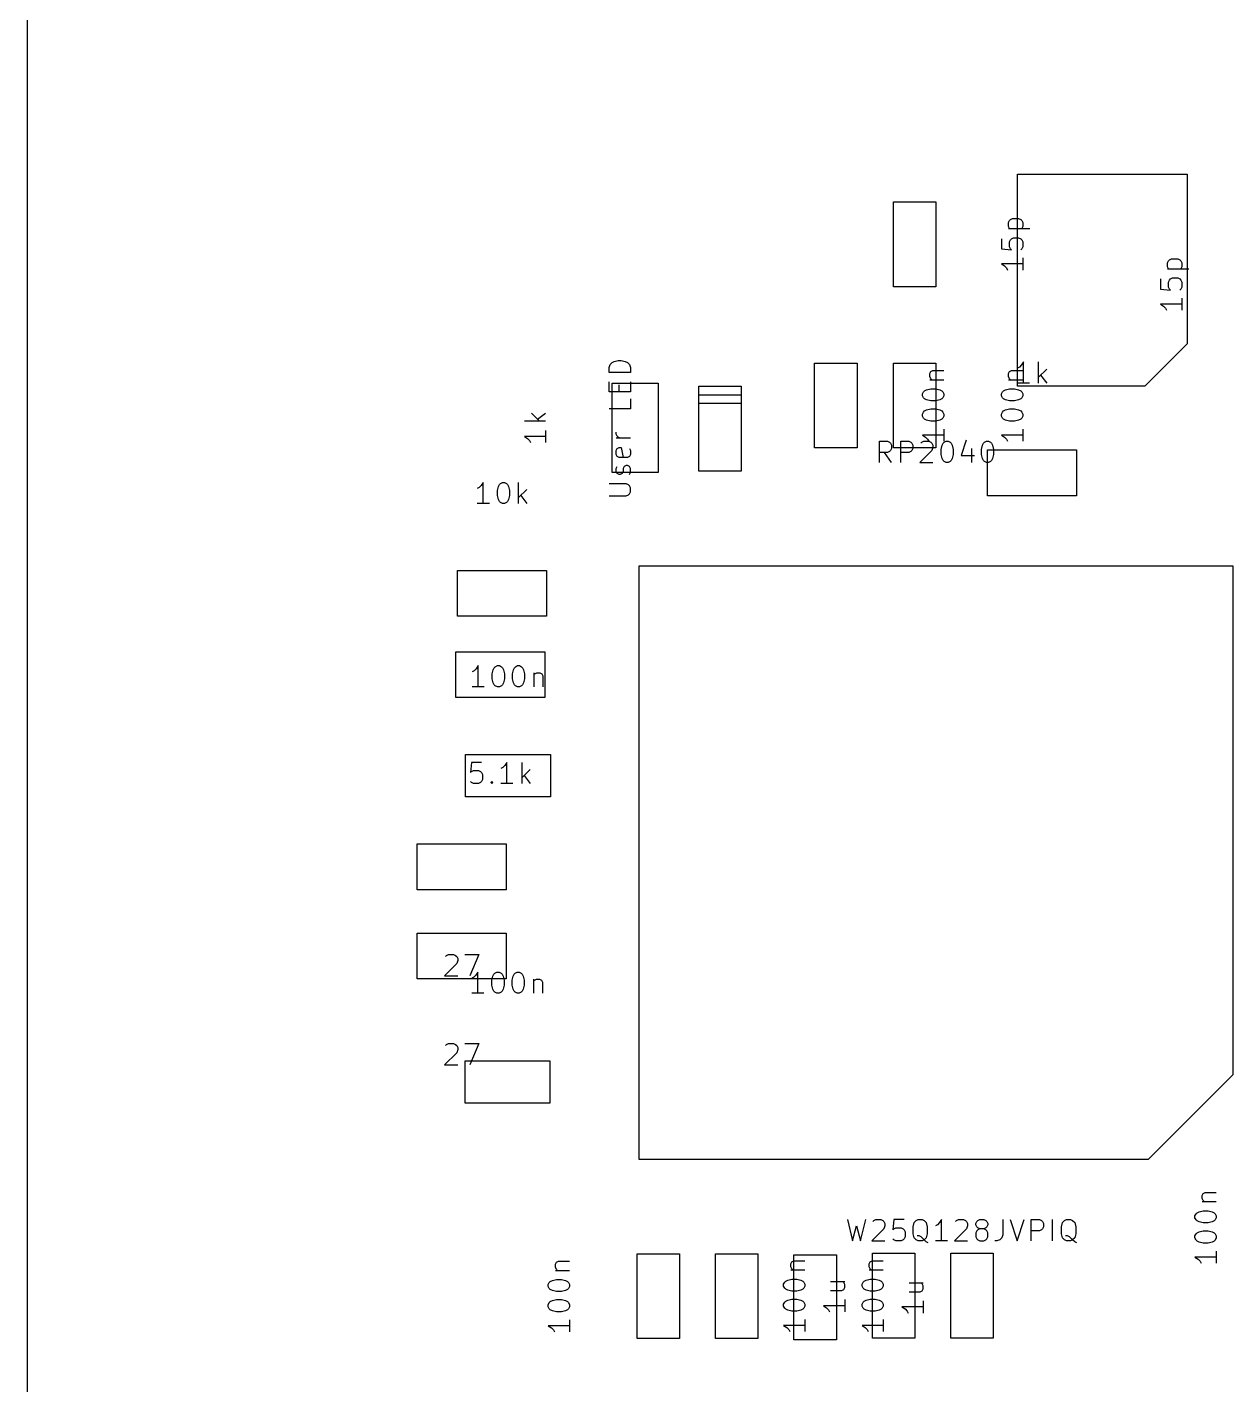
# Model space of a CAD drawing. Header units: millimetres. Extents: x -18 to 310, y -2 to 100.
# Drawn here: x 140.39 to 154.61, y 19.54 to 35.55 of the extents above; entities that cross this region are included whole.
import ezdxf

# ---------------------------------------------------------------- set-up
doc = ezdxf.new("R2010")
doc.units = ezdxf.units.MM
doc.layers.add('Edge.Cuts', color=254, linetype='CONTINUOUS', true_color=0xd0d2cd)
doc.layers.add('F.Fab', color=9, linetype='CONTINUOUS', true_color=0xafafaf)

msp = doc.modelspace()

# ---------------------------------------------------------------- linework, layer by layer
at = {"layer": 'Edge.Cuts', "linetype": 'CONTINUOUS'}
msp.add_line((140.39075, 95.545002), (140.39075, -1.503085), dxfattribs=at)
at = {"layer": 'F.Fab', "linetype": 'CONTINUOUS'}
for p, q in [((152.06975, 31.315), (152.06975, 33.815)), ((152.06975, 33.815), (154.06975, 33.815)), ((154.06975, 33.815), (154.06975, 31.815)), ((150.605686, 33.488928), (151.105686, 33.488928)), ((150.605686, 32.488928), (150.605686, 33.488928)), ((151.105686, 33.488928), (151.105686, 32.488928)), ((151.986403, 33.280595), (152.010213, 33.2925)), ((152.010213, 33.2925), (152.081641, 33.2925)), ((152.081641, 33.2925), (152.105451, 33.280595)), ((151.962594, 33.244881), (151.974498, 33.26869)), ((151.962594, 33.197262), (151.962594, 33.244881)), ((151.974498, 33.173452), (151.962594, 33.197262)), ((151.962594, 33.173452), (152.212594, 33.173452)), ((151.974498, 33.26869), (151.986403, 33.280595)), ((152.105451, 33.280595), (152.117356, 33.26869)), ((152.117356, 33.26869), (152.12926, 33.244881)), ((152.12926, 33.197262), (152.117356, 33.173452)), ((152.12926, 33.244881), (152.12926, 33.197262)), ((151.87926, 33.054405), (151.87926, 32.935357)), ((151.974498, 33.018691), (151.986403, 33.0425)), ((151.974498, 32.959167), (151.974498, 33.018691)), ((151.986403, 33.0425), (151.998308, 33.054405)), ((151.998308, 33.054405), (152.022117, 33.06631)), ((152.022117, 33.06631), (152.081641, 33.06631)), ((152.081641, 33.06631), (152.105451, 33.054405)), ((152.105451, 33.054405), (152.117356, 33.0425)), ((152.117356, 33.0425), (152.12926, 33.018691)), ((152.12926, 33.018691), (152.12926, 32.959167)), ((151.87926, 32.935357), (151.998308, 32.923453)), ((151.986403, 32.935357), (151.974498, 32.959167)), ((151.998308, 32.923453), (151.986403, 32.935357)), ((152.117356, 32.935357), (152.105451, 32.923453)), ((152.12926, 32.959167), (152.117356, 32.935357)), ((152.12926, 32.828215), (152.12926, 32.685358)), ((153.861403, 32.805595), (153.885213, 32.8175)), ((153.885213, 32.8175), (153.956641, 32.8175)), ((153.956641, 32.8175), (153.980451, 32.805595)), ((152.12926, 32.756786), (151.87926, 32.756786)), ((151.87926, 32.756786), (151.914975, 32.732977)), ((151.914975, 32.732977), (151.938784, 32.709167)), ((151.938784, 32.709167), (151.950689, 32.685358)), ((153.837594, 32.769881), (153.849498, 32.79369)), ((153.837594, 32.722262), (153.837594, 32.769881)), ((153.849498, 32.698452), (153.837594, 32.722262)), ((153.837594, 32.698452), (154.087594, 32.698452)), ((153.849498, 32.79369), (153.861403, 32.805595)), ((153.980451, 32.805595), (153.992356, 32.79369)), ((153.992356, 32.79369), (154.00426, 32.769881)), ((154.00426, 32.722262), (153.992356, 32.698452)), ((154.00426, 32.769881), (154.00426, 32.722262)), ((151.105686, 32.488928), (150.605686, 32.488928)), ((153.75426, 32.579405), (153.75426, 32.460357)), ((153.849498, 32.543691), (153.861403, 32.5675)), ((153.849498, 32.484167), (153.849498, 32.543691)), ((153.861403, 32.5675), (153.873308, 32.579405)), ((153.873308, 32.579405), (153.897117, 32.59131)), ((153.897117, 32.59131), (153.956641, 32.59131)), ((153.956641, 32.59131), (153.980451, 32.579405)), ((153.980451, 32.579405), (153.992356, 32.5675)), ((153.992356, 32.5675), (154.00426, 32.543691)), ((154.00426, 32.543691), (154.00426, 32.484167)), ((153.75426, 32.460357), (153.873308, 32.448453)), ((153.861403, 32.460357), (153.849498, 32.484167)), ((153.873308, 32.448453), (153.861403, 32.460357)), ((153.992356, 32.460357), (153.980451, 32.448453)), ((154.00426, 32.484167), (153.992356, 32.460357)), ((154.00426, 32.353215), (154.00426, 32.210358)), ((154.00426, 32.281786), (153.75426, 32.281786)), ((153.75426, 32.281786), (153.789975, 32.257977)), ((153.789975, 32.257977), (153.813784, 32.234167)), ((153.813784, 32.234167), (153.825689, 32.210358)), ((154.06975, 31.815), (153.56975, 31.315)), ((147.253324, 31.535239), (147.265229, 31.570953)), ((147.253324, 31.475715), (147.253324, 31.535239)), ((147.265229, 31.570953), (147.289039, 31.594763)), ((147.289039, 31.594763), (147.312848, 31.606668)), ((147.312848, 31.606668), (147.360467, 31.618572)), ((147.360467, 31.618572), (147.396181, 31.618572)), ((147.396181, 31.618572), (147.4438, 31.606668)), ((147.4438, 31.606668), (147.46761, 31.594763)), ((147.46761, 31.594763), (147.49142, 31.570953)), ((147.49142, 31.570953), (147.503324, 31.535239)), ((147.503324, 31.535239), (147.503324, 31.475715)), ((149.675686, 31.588928), (150.175686, 31.588928)), ((149.675686, 30.588928), (149.675686, 31.588928)), ((150.175686, 31.588928), (150.175686, 30.588928)), ((150.605686, 31.588928), (151.105686, 31.588928)), ((150.605686, 30.588928), (150.605686, 31.588928)), ((151.105686, 31.588928), (151.105686, 30.588928)), ((152.09094, 31.541902), (152.067131, 31.529997)), ((152.11475, 31.565711), (152.09094, 31.541902)), ((152.138559, 31.601426), (152.11475, 31.565711)), ((152.138559, 31.351426), (152.138559, 31.601426)), ((152.31713, 31.351426), (152.31713, 31.601426)), ((147.503324, 31.475715), (147.253324, 31.475715)), ((147.253324, 31.249525), (147.253324, 31.368573)), ((147.503324, 31.368573), (147.503324, 31.249525)), ((151.032594, 31.463929), (151.044498, 31.487738)), ((151.032594, 31.428215), (151.032594, 31.463929)), ((151.044498, 31.404405), (151.032594, 31.428215)), ((151.032594, 31.3925), (151.19926, 31.3925)), ((151.044498, 31.487738), (151.068308, 31.499643)), ((151.056403, 31.3925), (151.044498, 31.404405)), ((151.068308, 31.499643), (151.19926, 31.499643)), ((151.962594, 31.463929), (151.974498, 31.487738)), ((151.962594, 31.428215), (151.962594, 31.463929)), ((151.974498, 31.404405), (151.962594, 31.428215)), ((151.962594, 31.3925), (152.12926, 31.3925)), ((151.974498, 31.487738), (151.998308, 31.499643)), ((151.986403, 31.3925), (151.974498, 31.404405)), ((151.998308, 31.499643), (152.12926, 31.499643)), ((152.412368, 31.518092), (152.31713, 31.422854)), ((152.34094, 31.446664), (152.412368, 31.351426)), ((147.503324, 31.249525), (147.253324, 31.249525)), ((147.28975, 31.35), (147.82975, 31.35)), ((147.28975, 30.3), (147.28975, 31.35)), ((147.372372, 31.249525), (147.372372, 31.332859)), ((147.82975, 31.35), (147.82975, 30.3)), ((148.30975, 31.315), (148.80975, 31.315)), ((148.30975, 30.315), (148.30975, 31.315)), ((148.30975, 31.215), (148.80975, 31.215)), ((148.80975, 31.315), (148.80975, 30.315)), ((150.94926, 31.225834), (150.961165, 31.249643)), ((150.94926, 31.202024), (150.94926, 31.225834)), ((150.961165, 31.249643), (150.97307, 31.261548)), ((150.97307, 31.261548), (150.996879, 31.273453)), ((150.996879, 31.273453), (151.044498, 31.285358)), ((151.044498, 31.285358), (151.104022, 31.285358)), ((151.104022, 31.285358), (151.151641, 31.273453)), ((151.151641, 31.273453), (151.175451, 31.261548)), ((151.175451, 31.261548), (151.187356, 31.249643)), ((151.187356, 31.249643), (151.19926, 31.225834)), ((151.19926, 31.225834), (151.19926, 31.202024)), ((151.87926, 31.225834), (151.891165, 31.249643)), ((151.87926, 31.202024), (151.87926, 31.225834)), ((151.891165, 31.249643), (151.90307, 31.261548)), ((151.90307, 31.261548), (151.926879, 31.273453)), ((151.926879, 31.273453), (151.974498, 31.285358)), ((151.974498, 31.285358), (152.034022, 31.285358)), ((152.034022, 31.285358), (152.081641, 31.273453)), ((152.209988, 31.351426), (152.067131, 31.351426)), ((153.56975, 31.315), (152.06975, 31.315)), ((152.081641, 31.273453), (152.105451, 31.261548)), ((152.105451, 31.261548), (152.117356, 31.249643)), ((152.117356, 31.249643), (152.12926, 31.225834)), ((152.12926, 31.225834), (152.12926, 31.202024)), ((147.503324, 31.166192), (147.503324, 31.047144)), ((148.30975, 31.115), (148.80975, 31.115)), ((150.961165, 31.178215), (150.94926, 31.202024)), ((150.97307, 31.16631), (150.961165, 31.178215)), ((150.996879, 31.154405), (150.97307, 31.16631)), ((151.044498, 31.142501), (150.996879, 31.154405)), ((151.104022, 31.142501), (151.044498, 31.142501)), ((151.151641, 31.154405), (151.104022, 31.142501)), ((151.175451, 31.16631), (151.151641, 31.154405)), ((151.187356, 31.178215), (151.175451, 31.16631)), ((151.19926, 31.202024), (151.187356, 31.178215)), ((151.891165, 31.178215), (151.87926, 31.202024)), ((151.90307, 31.16631), (151.891165, 31.178215)), ((151.926879, 31.154405), (151.90307, 31.16631)), ((151.974498, 31.142501), (151.926879, 31.154405)), ((152.034022, 31.142501), (151.974498, 31.142501)), ((152.081641, 31.154405), (152.034022, 31.142501)), ((152.105451, 31.16631), (152.081641, 31.154405)), ((152.117356, 31.178215), (152.105451, 31.16631)), ((152.12926, 31.202024), (152.117356, 31.178215)), ((146.503324, 30.902381), (146.253324, 30.902381)), ((146.336658, 30.997619), (146.431896, 30.902381)), ((146.408086, 30.926191), (146.503324, 30.997619)), ((147.503324, 31.047144), (147.253324, 31.047144)), ((150.94926, 30.987739), (150.961165, 31.011548)), ((150.94926, 30.963929), (150.94926, 30.987739)), ((150.961165, 30.94012), (150.94926, 30.963929)), ((150.961165, 31.011548), (150.97307, 31.023453)), ((150.97307, 30.928215), (150.961165, 30.94012)), ((150.97307, 31.023453), (150.996879, 31.035358)), ((150.996879, 30.91631), (150.97307, 30.928215)), ((150.996879, 31.035358), (151.044498, 31.047263)), ((151.044498, 30.904406), (150.996879, 30.91631)), ((151.044498, 31.047263), (151.104022, 31.047263)), ((151.104022, 30.904406), (151.044498, 30.904406)), ((151.104022, 31.047263), (151.151641, 31.035358)), ((151.151641, 30.91631), (151.104022, 30.904406)), ((151.151641, 31.035358), (151.175451, 31.023453)), ((151.175451, 30.928215), (151.151641, 30.91631)), ((151.175451, 31.023453), (151.187356, 31.011548)), ((151.187356, 30.94012), (151.175451, 30.928215)), ((151.187356, 31.011548), (151.19926, 30.987739)), ((151.19926, 30.963929), (151.187356, 30.94012)), ((151.19926, 30.987739), (151.19926, 30.963929)), ((151.87926, 30.987739), (151.891165, 31.011548)), ((151.87926, 30.963929), (151.87926, 30.987739)), ((151.891165, 30.94012), (151.87926, 30.963929)), ((151.891165, 31.011548), (151.90307, 31.023453)), ((151.90307, 30.928215), (151.891165, 30.94012)), ((151.90307, 31.023453), (151.926879, 31.035358)), ((151.926879, 30.91631), (151.90307, 30.928215)), ((151.926879, 31.035358), (151.974498, 31.047263)), ((151.974498, 30.904406), (151.926879, 30.91631)), ((151.974498, 31.047263), (152.034022, 31.047263)), ((152.034022, 30.904406), (151.974498, 30.904406)), ((152.034022, 31.047263), (152.081641, 31.035358)), ((152.081641, 30.91631), (152.034022, 30.904406)), ((152.081641, 31.035358), (152.105451, 31.023453)), ((152.105451, 30.928215), (152.081641, 30.91631)), ((152.105451, 31.023453), (152.117356, 31.011548)), ((152.117356, 30.94012), (152.105451, 30.928215)), ((152.117356, 31.011548), (152.12926, 30.987739)), ((152.12926, 30.963929), (152.117356, 30.94012)), ((152.12926, 30.987739), (152.12926, 30.963929)), ((146.503324, 30.795239), (146.503324, 30.652382)), ((147.336658, 30.749525), (147.336658, 30.773335)), ((147.348562, 30.725716), (147.336658, 30.749525)), ((151.19926, 30.737739), (150.94926, 30.737739)), ((150.94926, 30.737739), (150.984975, 30.71393)), ((151.19926, 30.809168), (151.19926, 30.666311)), ((152.12926, 30.737739), (151.87926, 30.737739)), ((151.87926, 30.737739), (151.914975, 30.71393)), ((152.12926, 30.809168), (152.12926, 30.666311)), ((146.503324, 30.72381), (146.253324, 30.72381)), ((146.253324, 30.72381), (146.289039, 30.700001)), ((146.289039, 30.700001), (146.312848, 30.676191)), ((146.312848, 30.676191), (146.324753, 30.652382)), ((147.503324, 30.701906), (147.336658, 30.701906)), ((147.336658, 30.559049), (147.348562, 30.582858)), ((147.360467, 30.713811), (147.348562, 30.725716)), ((147.348562, 30.582858), (147.372372, 30.594763)), ((147.384277, 30.701906), (147.360467, 30.713811)), ((147.372372, 30.594763), (147.396181, 30.594763)), ((147.396181, 30.594763), (147.419991, 30.475716)), ((147.49142, 30.582858), (147.503324, 30.559049)), ((150.175686, 30.588928), (149.675686, 30.588928)), ((150.440583, 30.416426), (150.440583, 30.666426)), ((150.440583, 30.666426), (150.535821, 30.666426)), ((150.535821, 30.666426), (150.559631, 30.654521)), ((150.559631, 30.654521), (150.571536, 30.642616)), ((150.571536, 30.642616), (150.58344, 30.618807)), ((150.58344, 30.583092), (150.571536, 30.559283)), ((150.58344, 30.618807), (150.58344, 30.583092)), ((151.105686, 30.588928), (150.605686, 30.588928)), ((150.690583, 30.416426), (150.690583, 30.666426)), ((150.690583, 30.666426), (150.785821, 30.666426)), ((150.785821, 30.666426), (150.809631, 30.654521)), ((150.809631, 30.654521), (150.821536, 30.642616)), ((150.821536, 30.642616), (150.83344, 30.618807)), ((150.83344, 30.583092), (150.821536, 30.559283)), ((150.83344, 30.618807), (150.83344, 30.583092)), ((150.928679, 30.642616), (150.940583, 30.654521)), ((150.940583, 30.654521), (150.964393, 30.666426)), ((150.964393, 30.666426), (151.023917, 30.666426)), ((150.984975, 30.71393), (151.008784, 30.69012)), ((151.008784, 30.69012), (151.020689, 30.666311)), ((151.023917, 30.666426), (151.047726, 30.654521)), ((151.047726, 30.654521), (151.059631, 30.642616)), ((151.059631, 30.642616), (151.071536, 30.618807)), ((151.071536, 30.594997), (151.059631, 30.559283)), ((151.071536, 30.618807), (151.071536, 30.594997)), ((151.166774, 30.571188), (151.178678, 30.618807)), ((151.166774, 30.511664), (151.166774, 30.571188)), ((151.178678, 30.618807), (151.190583, 30.642616)), ((151.190583, 30.642616), (151.202488, 30.654521)), ((151.202488, 30.654521), (151.226297, 30.666426)), ((151.226297, 30.666426), (151.250107, 30.666426)), ((151.250107, 30.666426), (151.273916, 30.654521)), ((151.273916, 30.654521), (151.285821, 30.642616)), ((151.285821, 30.642616), (151.297726, 30.618807)), ((151.297726, 30.618807), (151.309631, 30.571188)), ((151.309631, 30.571188), (151.309631, 30.511664)), ((151.464392, 30.67833), (151.404869, 30.499759)), ((151.523916, 30.583092), (151.523916, 30.416426)), ((151.642964, 30.571188), (151.654868, 30.618807)), ((151.642964, 30.511664), (151.642964, 30.571188)), ((151.654868, 30.618807), (151.666773, 30.642616)), ((151.666773, 30.642616), (151.678678, 30.654521)), ((151.678678, 30.654521), (151.702487, 30.666426)), ((151.702487, 30.666426), (151.726297, 30.666426)), ((151.726297, 30.666426), (151.750106, 30.654521)), ((151.750106, 30.654521), (151.762011, 30.642616)), ((151.762011, 30.642616), (151.773916, 30.618807)), ((151.773916, 30.618807), (151.785821, 30.571188)), ((151.785821, 30.571188), (151.785821, 30.511664)), ((151.914975, 30.71393), (151.938784, 30.69012)), ((151.938784, 30.69012), (151.950689, 30.666311)), ((147.336658, 30.51143), (147.336658, 30.559049)), ((147.348562, 30.48762), (147.336658, 30.51143)), ((147.372372, 30.475716), (147.348562, 30.48762)), ((147.46761, 30.475716), (147.372372, 30.475716)), ((147.49142, 30.48762), (147.46761, 30.475716)), ((147.503324, 30.51143), (147.49142, 30.48762)), ((147.503324, 30.559049), (147.503324, 30.51143)), ((150.535821, 30.535473), (150.440583, 30.535473)), ((150.58344, 30.416426), (150.500107, 30.535473)), ((150.559631, 30.547378), (150.535821, 30.535473)), ((150.571536, 30.559283), (150.559631, 30.547378)), ((150.785821, 30.535473), (150.690583, 30.535473)), ((150.809631, 30.547378), (150.785821, 30.535473)), ((150.821536, 30.559283), (150.809631, 30.547378)), ((151.059631, 30.559283), (150.916774, 30.416426)), ((150.916774, 30.416426), (151.071536, 30.416426)), ((151.178678, 30.464045), (151.166774, 30.511664)), ((151.190583, 30.440235), (151.178678, 30.464045)), ((151.202488, 30.42833), (151.190583, 30.440235)), ((151.226297, 30.416426), (151.202488, 30.42833)), ((151.250107, 30.416426), (151.226297, 30.416426)), ((151.273916, 30.42833), (151.250107, 30.416426)), ((151.285821, 30.440235), (151.273916, 30.42833)), ((151.297726, 30.464045), (151.285821, 30.440235)), ((151.309631, 30.511664), (151.297726, 30.464045)), ((151.404869, 30.499759), (151.55963, 30.499759)), ((151.654868, 30.464045), (151.642964, 30.511664)), ((151.666773, 30.440235), (151.654868, 30.464045)), ((151.678678, 30.42833), (151.666773, 30.440235)), ((151.702487, 30.416426), (151.678678, 30.42833)), ((151.726297, 30.416426), (151.702487, 30.416426)), ((151.71475, 30.565), (152.76475, 30.565)), ((151.71475, 30.025), (151.71475, 30.565)), ((151.750106, 30.42833), (151.726297, 30.416426)), ((151.762011, 30.440235), (151.750106, 30.42833)), ((151.773916, 30.464045), (151.762011, 30.440235)), ((151.785821, 30.511664), (151.773916, 30.464045)), ((152.76475, 30.565), (152.76475, 30.025)), ((147.82975, 30.3), (147.28975, 30.3)), ((147.336658, 30.344763), (147.348562, 30.368573)), ((147.336658, 30.309049), (147.336658, 30.344763)), ((147.348562, 30.285239), (147.336658, 30.309049)), ((147.372372, 30.273335), (147.348562, 30.285239)), ((147.384277, 30.273335), (147.372372, 30.273335)), ((147.408086, 30.285239), (147.384277, 30.273335)), ((147.419991, 30.309049), (147.408086, 30.285239)), ((147.431896, 30.368573), (147.419991, 30.344763)), ((147.419991, 30.344763), (147.419991, 30.309049)), ((147.455705, 30.380477), (147.431896, 30.368573)), ((147.46761, 30.380477), (147.455705, 30.380477)), ((147.49142, 30.368573), (147.46761, 30.380477)), ((147.503324, 30.344763), (147.49142, 30.368573)), ((147.49142, 30.273335), (147.503324, 30.297144)), ((147.503324, 30.297144), (147.503324, 30.344763)), ((148.80975, 30.315), (148.30975, 30.315)), ((145.721893, 30.121902), (145.698084, 30.109997)), ((145.745703, 30.145711), (145.721893, 30.121902)), ((145.769512, 30.181426), (145.745703, 30.145711)), ((145.769512, 29.931426), (145.769512, 30.181426)), ((145.936179, 30.086188), (145.948083, 30.133807)), ((145.948083, 30.133807), (145.959988, 30.157616)), ((145.959988, 30.157616), (145.971893, 30.169521)), ((145.971893, 30.169521), (145.995702, 30.181426)), ((145.995702, 30.181426), (146.019512, 30.181426)), ((146.019512, 30.181426), (146.043321, 30.169521)), ((146.043321, 30.169521), (146.055226, 30.157616)), ((146.055226, 30.157616), (146.067131, 30.133807)), ((146.067131, 30.133807), (146.079036, 30.086188)), ((146.186178, 29.931426), (146.186178, 30.181426)), ((146.281416, 30.098092), (146.186178, 30.002854)), ((147.455705, 30.166191), (147.253324, 30.166191)), ((147.479515, 30.154287), (147.455705, 30.166191)), ((147.49142, 30.142382), (147.479515, 30.154287)), ((147.503324, 30.118572), (147.49142, 30.142382)), ((147.503324, 30.070953), (147.503324, 30.118572)), ((145.840941, 29.931426), (145.698084, 29.931426)), ((145.936179, 30.026664), (145.936179, 30.086188)), ((145.948083, 29.979045), (145.936179, 30.026664)), ((145.959988, 29.955235), (145.948083, 29.979045)), ((145.971893, 29.94333), (145.959988, 29.955235)), ((145.995702, 29.931426), (145.971893, 29.94333)), ((146.019512, 29.931426), (145.995702, 29.931426)), ((146.043321, 29.94333), (146.019512, 29.931426)), ((146.055226, 29.955235), (146.043321, 29.94333)), ((146.067131, 29.979045), (146.055226, 29.955235)), ((146.079036, 30.026664), (146.067131, 29.979045)), ((146.079036, 30.086188), (146.079036, 30.026664)), ((146.209988, 30.026664), (146.281416, 29.931426)), ((147.253324, 30.023334), (147.455705, 30.023334)), ((147.455705, 30.023334), (147.479515, 30.035239)), ((147.479515, 30.035239), (147.49142, 30.047144)), ((147.49142, 30.047144), (147.503324, 30.070953)), ((152.76475, 30.025), (151.71475, 30.025)), ((145.46475, 29.145), (146.51475, 29.145)), ((145.46475, 28.605), (145.46475, 29.145)), ((146.51475, 29.145), (146.51475, 28.605)), ((147.60725, 22.2), (147.60725, 29.2)), ((147.60725, 29.2), (154.60725, 29.2)), ((154.60725, 29.2), (154.60725, 23.2)), ((146.51475, 28.605), (145.46475, 28.605)), ((145.44475, 28.185), (146.49475, 28.185)), ((145.44475, 27.645), (145.44475, 28.185)), ((146.49475, 28.185), (146.49475, 27.645)), ((145.70856, 28.021426), (145.684751, 27.985711)), ((145.70856, 27.771426), (145.70856, 28.021426)), ((145.899036, 27.997616), (145.910941, 28.009521)), ((145.910941, 28.009521), (145.93475, 28.021426)), ((145.93475, 28.021426), (145.95856, 28.021426)), ((145.95856, 28.021426), (145.982369, 28.009521)), ((145.982369, 28.009521), (145.994274, 27.997616)), ((146.137131, 27.997616), (146.149036, 28.009521)), ((146.149036, 28.009521), (146.172845, 28.021426)), ((146.172845, 28.021426), (146.196655, 28.021426)), ((146.196655, 28.021426), (146.220464, 28.009521)), ((146.220464, 28.009521), (146.232369, 27.997616)), ((145.660941, 27.961902), (145.637132, 27.949997)), ((145.684751, 27.985711), (145.660941, 27.961902)), ((145.875227, 27.926188), (145.887131, 27.973807)), ((145.875227, 27.866664), (145.875227, 27.926188)), ((145.887131, 27.819045), (145.875227, 27.866664)), ((145.887131, 27.973807), (145.899036, 27.997616)), ((145.994274, 27.997616), (146.006179, 27.973807)), ((146.006179, 27.973807), (146.018084, 27.926188)), ((146.018084, 27.866664), (146.006179, 27.819045)), ((146.018084, 27.926188), (146.018084, 27.866664)), ((146.113322, 27.926188), (146.125226, 27.973807)), ((146.113322, 27.866664), (146.113322, 27.926188)), ((146.125226, 27.819045), (146.113322, 27.866664)), ((146.125226, 27.973807), (146.137131, 27.997616)), ((146.232369, 27.997616), (146.244274, 27.973807)), ((146.244274, 27.973807), (146.256179, 27.926188)), ((146.256179, 27.866664), (146.244274, 27.819045)), ((146.256179, 27.926188), (146.256179, 27.866664)), ((146.363321, 27.938092), (146.363321, 27.771426)), ((146.363321, 27.914283), (146.375226, 27.926188)), ((146.375226, 27.926188), (146.399036, 27.938092)), ((146.399036, 27.938092), (146.43475, 27.938092)), ((146.43475, 27.938092), (146.458559, 27.926188)), ((146.458559, 27.926188), (146.470464, 27.902378)), ((146.470464, 27.902378), (146.470464, 27.771426)), ((145.779989, 27.771426), (145.637132, 27.771426)), ((145.899036, 27.795235), (145.887131, 27.819045)), ((145.910941, 27.78333), (145.899036, 27.795235)), ((145.93475, 27.771426), (145.910941, 27.78333)), ((145.95856, 27.771426), (145.93475, 27.771426)), ((145.982369, 27.78333), (145.95856, 27.771426)), ((145.994274, 27.795235), (145.982369, 27.78333)), ((146.006179, 27.819045), (145.994274, 27.795235)), ((146.137131, 27.795235), (146.125226, 27.819045)), ((146.149036, 27.78333), (146.137131, 27.795235)), ((146.172845, 27.771426), (146.149036, 27.78333)), ((146.196655, 27.771426), (146.172845, 27.771426)), ((146.220464, 27.78333), (146.196655, 27.771426)), ((146.232369, 27.795235), (146.220464, 27.78333)), ((146.244274, 27.819045), (146.232369, 27.795235)), ((146.49475, 27.645), (145.44475, 27.645)), ((145.55975, 26.975), (146.55975, 26.975)), ((145.55975, 26.475), (145.55975, 26.975)), ((146.55975, 26.975), (146.55975, 26.475)), ((145.630464, 26.881426), (145.61856, 26.762378)), ((145.61856, 26.762378), (145.630464, 26.774283)), ((145.749512, 26.881426), (145.630464, 26.881426)), ((145.630464, 26.774283), (145.654274, 26.786188)), ((145.654274, 26.786188), (145.713798, 26.786188)), ((145.713798, 26.786188), (145.737607, 26.774283)), ((145.737607, 26.774283), (145.749512, 26.762378)), ((145.749512, 26.762378), (145.761417, 26.738569)), ((145.761417, 26.738569), (145.761417, 26.679045)), ((145.999512, 26.821902), (145.975703, 26.809997)), ((146.023322, 26.845711), (145.999512, 26.821902)), ((146.047131, 26.881426), (146.023322, 26.845711)), ((146.047131, 26.631426), (146.047131, 26.881426)), ((146.225702, 26.631426), (146.225702, 26.881426)), ((146.32094, 26.798092), (146.225702, 26.702854)), ((145.630464, 26.64333), (145.61856, 26.655235)), ((145.654274, 26.631426), (145.630464, 26.64333)), ((145.713798, 26.631426), (145.654274, 26.631426)), ((145.737607, 26.64333), (145.713798, 26.631426)), ((145.749512, 26.655235), (145.737607, 26.64333)), ((145.761417, 26.679045), (145.749512, 26.655235)), ((145.856655, 26.64333), (145.868559, 26.655235)), ((145.868559, 26.631426), (145.856655, 26.64333)), ((145.868559, 26.655235), (145.880464, 26.64333)), ((145.868559, 26.655235), (145.868559, 26.631426)), ((145.880464, 26.64333), (145.868559, 26.631426)), ((146.11856, 26.631426), (145.975703, 26.631426)), ((146.249512, 26.726664), (146.32094, 26.631426)), ((146.55975, 26.475), (145.55975, 26.475)), ((144.98975, 25.92), (146.03975, 25.92)), ((144.98975, 25.38), (144.98975, 25.92)), ((146.03975, 25.92), (146.03975, 25.38)), ((146.03975, 25.38), (144.98975, 25.38)), ((144.98975, 24.87), (146.03975, 24.87)), ((144.98975, 24.33), (144.98975, 24.87)), ((146.03975, 24.87), (146.03975, 24.33)), ((145.455226, 24.509283), (145.312369, 24.366426)), ((145.324274, 24.592616), (145.336178, 24.604521)), ((145.336178, 24.604521), (145.359988, 24.616426)), ((145.359988, 24.616426), (145.419512, 24.616426)), ((145.419512, 24.616426), (145.443321, 24.604521)), ((145.443321, 24.604521), (145.455226, 24.592616)), ((145.455226, 24.592616), (145.467131, 24.568807)), ((145.467131, 24.544997), (145.455226, 24.509283)), ((145.467131, 24.568807), (145.467131, 24.544997)), ((145.550464, 24.616426), (145.71713, 24.616426)), ((145.71713, 24.616426), (145.609988, 24.366426)), ((146.03975, 24.33), (144.98975, 24.33)), ((145.312369, 24.366426), (145.467131, 24.366426)), ((145.656877, 24.35083), (145.633068, 24.338925)), ((145.680687, 24.374639), (145.656877, 24.35083)), ((145.704496, 24.410354), (145.680687, 24.374639)), ((145.704496, 24.160354), (145.704496, 24.410354)), ((145.871163, 24.315116), (145.883067, 24.362735)), ((145.883067, 24.362735), (145.894972, 24.386544)), ((145.894972, 24.386544), (145.906877, 24.398449)), ((145.906877, 24.398449), (145.930686, 24.410354)), ((145.930686, 24.410354), (145.954496, 24.410354)), ((145.954496, 24.410354), (145.978305, 24.398449)), ((145.978305, 24.398449), (145.99021, 24.386544)), ((145.99021, 24.386544), (146.002115, 24.362735)), ((146.002115, 24.362735), (146.01402, 24.315116)), ((146.109258, 24.315116), (146.121162, 24.362735)), ((146.121162, 24.362735), (146.133067, 24.386544)), ((146.133067, 24.386544), (146.144972, 24.398449)), ((146.144972, 24.398449), (146.168781, 24.410354)), ((146.168781, 24.410354), (146.192591, 24.410354)), ((146.192591, 24.410354), (146.2164, 24.398449)), ((146.2164, 24.398449), (146.228305, 24.386544)), ((146.228305, 24.386544), (146.24021, 24.362735)), ((146.24021, 24.362735), (146.252115, 24.315116)), ((146.359257, 24.32702), (146.359257, 24.160354)), ((146.371162, 24.315116), (146.394972, 24.32702)), ((146.394972, 24.32702), (146.430686, 24.32702)), ((146.430686, 24.32702), (146.454495, 24.315116)), ((145.871163, 24.255592), (145.871163, 24.315116)), ((145.883067, 24.207973), (145.871163, 24.255592)), ((145.894972, 24.184163), (145.883067, 24.207973)), ((145.906877, 24.172258), (145.894972, 24.184163)), ((145.930686, 24.160354), (145.906877, 24.172258)), ((145.978305, 24.172258), (145.954496, 24.160354)), ((145.99021, 24.184163), (145.978305, 24.172258)), ((146.002115, 24.207973), (145.99021, 24.184163)), ((146.01402, 24.255592), (146.002115, 24.207973)), ((146.01402, 24.315116), (146.01402, 24.255592)), ((146.109258, 24.255592), (146.109258, 24.315116)), ((146.121162, 24.207973), (146.109258, 24.255592)), ((146.133067, 24.184163), (146.121162, 24.207973)), ((146.144972, 24.172258), (146.133067, 24.184163)), ((146.168781, 24.160354), (146.144972, 24.172258)), ((146.2164, 24.172258), (146.192591, 24.160354)), ((146.228305, 24.184163), (146.2164, 24.172258)), ((146.24021, 24.207973), (146.228305, 24.184163)), ((146.252115, 24.255592), (146.24021, 24.207973)), ((146.252115, 24.315116), (146.252115, 24.255592)), ((146.359257, 24.303211), (146.371162, 24.315116)), ((146.454495, 24.315116), (146.4664, 24.291306)), ((146.4664, 24.291306), (146.4664, 24.160354)), ((145.775925, 24.160354), (145.633068, 24.160354)), ((145.954496, 24.160354), (145.930686, 24.160354)), ((146.192591, 24.160354), (146.168781, 24.160354)), ((145.324274, 23.542616), (145.336178, 23.554521)), ((145.336178, 23.554521), (145.359988, 23.566426)), ((145.359988, 23.566426), (145.419512, 23.566426)), ((145.419512, 23.566426), (145.443321, 23.554521)), ((145.443321, 23.554521), (145.455226, 23.542616)), ((145.455226, 23.542616), (145.467131, 23.518807)), ((145.550464, 23.566426), (145.71713, 23.566426)), ((145.71713, 23.566426), (145.609988, 23.316426)), ((145.455226, 23.459283), (145.312369, 23.316426)), ((145.467131, 23.494997), (145.455226, 23.459283)), ((145.467131, 23.518807), (145.467131, 23.494997)), ((145.312369, 23.316426), (145.467131, 23.316426)), ((145.555686, 23.363928), (146.555686, 23.363928)), ((145.555686, 22.863928), (145.555686, 23.363928)), ((146.555686, 23.363928), (146.555686, 22.863928)), ((154.60725, 23.2), (153.60725, 22.2)), ((146.555686, 22.863928), (145.555686, 22.863928)), ((153.60725, 22.2), (147.60725, 22.2)), ((154.244158, 21.775001), (154.256062, 21.79881)), ((154.244158, 21.739287), (154.244158, 21.775001)), ((154.256062, 21.79881), (154.279872, 21.810715)), ((154.279872, 21.810715), (154.410824, 21.810715)), ((154.256062, 21.715477), (154.244158, 21.739287)), ((154.244158, 21.703572), (154.410824, 21.703572)), ((154.267967, 21.703572), (154.256062, 21.715477)), ((150.06356, 21.491426), (150.123084, 21.241426)), ((150.218322, 21.241426), (150.277846, 21.491426)), ((150.361179, 21.467616), (150.373083, 21.479521)), ((150.373083, 21.479521), (150.396893, 21.491426)), ((150.396893, 21.491426), (150.456417, 21.491426)), ((150.456417, 21.491426), (150.480226, 21.479521)), ((150.480226, 21.479521), (150.492131, 21.467616)), ((150.492131, 21.467616), (150.504036, 21.443807)), ((150.611178, 21.491426), (150.599274, 21.372378)), ((150.730226, 21.491426), (150.611178, 21.491426)), ((150.837369, 21.408092), (150.849273, 21.455711)), ((150.849273, 21.455711), (150.873083, 21.479521)), ((150.873083, 21.479521), (150.896892, 21.491426)), ((150.896892, 21.491426), (150.944511, 21.491426)), ((150.944511, 21.491426), (150.968321, 21.479521)), ((150.968321, 21.479521), (150.99213, 21.455711)), ((150.99213, 21.455711), (151.004035, 21.408092)), ((151.146893, 21.455711), (151.123083, 21.431902)), ((151.170702, 21.491426), (151.146893, 21.455711)), ((151.170702, 21.241426), (151.170702, 21.491426)), ((151.337369, 21.467616), (151.349273, 21.479521)), ((151.349273, 21.479521), (151.373083, 21.491426)), ((151.373083, 21.491426), (151.432607, 21.491426)), ((151.432607, 21.491426), (151.456416, 21.479521)), ((151.456416, 21.479521), (151.468321, 21.467616)), ((151.468321, 21.467616), (151.480226, 21.443807)), ((151.575464, 21.443807), (151.587368, 21.467616)), ((151.587368, 21.467616), (151.599273, 21.479521)), ((151.599273, 21.479521), (151.623083, 21.491426)), ((151.623083, 21.491426), (151.670702, 21.491426)), ((151.670702, 21.491426), (151.694511, 21.479521)), ((151.694511, 21.479521), (151.706416, 21.467616)), ((151.706416, 21.467616), (151.718321, 21.443807)), ((151.896892, 21.491426), (151.896892, 21.312854)), ((151.980225, 21.491426), (152.063558, 21.241426)), ((152.063558, 21.241426), (152.146892, 21.491426)), ((152.230225, 21.241426), (152.230225, 21.491426)), ((152.230225, 21.491426), (152.325463, 21.491426)), ((152.325463, 21.491426), (152.349273, 21.479521)), ((152.349273, 21.479521), (152.361178, 21.467616)), ((152.361178, 21.467616), (152.373082, 21.443807)), ((152.480225, 21.241426), (152.480225, 21.491426)), ((152.587369, 21.408092), (152.599273, 21.455711)), ((152.599273, 21.455711), (152.623083, 21.479521)), ((152.623083, 21.479521), (152.646892, 21.491426)), ((152.646892, 21.491426), (152.694511, 21.491426)), ((152.694511, 21.491426), (152.718321, 21.479521)), ((152.718321, 21.479521), (152.74213, 21.455711)), ((152.74213, 21.455711), (152.754035, 21.408092)), ((154.160824, 21.536906), (154.172729, 21.560715)), ((154.160824, 21.513096), (154.160824, 21.536906)), ((154.172729, 21.489287), (154.160824, 21.513096)), ((154.172729, 21.560715), (154.184634, 21.57262)), ((154.184634, 21.477382), (154.172729, 21.489287)), ((154.184634, 21.57262), (154.208443, 21.584525)), ((154.208443, 21.465477), (154.184634, 21.477382)), ((154.208443, 21.584525), (154.256062, 21.59643)), ((154.256062, 21.453573), (154.208443, 21.465477)), ((154.256062, 21.59643), (154.315586, 21.59643)), ((154.315586, 21.453573), (154.256062, 21.453573)), ((154.315586, 21.59643), (154.363205, 21.584525)), ((154.363205, 21.465477), (154.315586, 21.453573)), ((154.363205, 21.584525), (154.387015, 21.57262)), ((154.387015, 21.477382), (154.363205, 21.465477)), ((154.387015, 21.57262), (154.39892, 21.560715)), ((154.39892, 21.489287), (154.387015, 21.477382)), ((154.39892, 21.560715), (154.410824, 21.536906)), ((154.410824, 21.513096), (154.39892, 21.489287)), ((154.410824, 21.536906), (154.410824, 21.513096)), ((150.123084, 21.241426), (150.170703, 21.419997)), ((150.170703, 21.419997), (150.218322, 21.241426)), ((150.492131, 21.384283), (150.349274, 21.241426)), ((150.504036, 21.419997), (150.492131, 21.384283)), ((150.504036, 21.443807), (150.504036, 21.419997)), ((150.599274, 21.372378), (150.611178, 21.384283)), ((150.611178, 21.384283), (150.634988, 21.396188)), ((150.634988, 21.396188), (150.694512, 21.396188)), ((150.694512, 21.396188), (150.718321, 21.384283)), ((150.718321, 21.384283), (150.730226, 21.372378)), ((150.730226, 21.372378), (150.742131, 21.348569)), ((150.742131, 21.289045), (150.730226, 21.265235)), ((150.742131, 21.348569), (150.742131, 21.289045)), ((150.837369, 21.324759), (150.837369, 21.408092)), ((150.849273, 21.27714), (150.837369, 21.324759)), ((150.908797, 21.30095), (150.884988, 21.30095)), ((150.932607, 21.289045), (150.908797, 21.30095)), ((150.968321, 21.25333), (150.932607, 21.289045)), ((151.004035, 21.324759), (150.99213, 21.27714)), ((151.004035, 21.408092), (151.004035, 21.324759)), ((151.123083, 21.431902), (151.099274, 21.419997)), ((151.468321, 21.384283), (151.325464, 21.241426)), ((151.480226, 21.419997), (151.468321, 21.384283)), ((151.480226, 21.443807), (151.480226, 21.419997)), ((151.575464, 21.431902), (151.575464, 21.443807)), ((151.587368, 21.408092), (151.575464, 21.431902)), ((151.587368, 21.360473), (151.575464, 21.336664)), ((151.575464, 21.336664), (151.575464, 21.289045)), ((151.575464, 21.289045), (151.587368, 21.265235)), ((151.599273, 21.396188), (151.587368, 21.408092)), ((151.599273, 21.372378), (151.587368, 21.360473)), ((151.623083, 21.384283), (151.599273, 21.396188)), ((151.623083, 21.384283), (151.599273, 21.372378)), ((151.670702, 21.384283), (151.623083, 21.384283)), ((151.694511, 21.396188), (151.670702, 21.384283)), ((151.694511, 21.372378), (151.670702, 21.384283)), ((151.706416, 21.408092), (151.694511, 21.396188)), ((151.706416, 21.360473), (151.694511, 21.372378)), ((151.718321, 21.431902), (151.706416, 21.408092)), ((151.718321, 21.336664), (151.706416, 21.360473)), ((151.706416, 21.265235), (151.718321, 21.289045)), ((151.718321, 21.443807), (151.718321, 21.431902)), ((151.718321, 21.289045), (151.718321, 21.336664)), ((151.896892, 21.312854), (151.884987, 21.27714)), ((152.325463, 21.360473), (152.230225, 21.360473)), ((152.349273, 21.372378), (152.325463, 21.360473)), ((152.361178, 21.384283), (152.349273, 21.372378)), ((152.373082, 21.408092), (152.361178, 21.384283)), ((152.373082, 21.443807), (152.373082, 21.408092)), ((152.587369, 21.324759), (152.587369, 21.408092)), ((152.599273, 21.27714), (152.587369, 21.324759)), ((152.658797, 21.30095), (152.634988, 21.30095)), ((152.682607, 21.289045), (152.658797, 21.30095)), ((152.718321, 21.25333), (152.682607, 21.289045)), ((152.754035, 21.324759), (152.74213, 21.27714)), ((152.754035, 21.408092), (152.754035, 21.324759)), ((154.160824, 21.298811), (154.172729, 21.32262)), ((154.160824, 21.275001), (154.160824, 21.298811)), ((154.172729, 21.32262), (154.184634, 21.334525)), ((154.184634, 21.334525), (154.208443, 21.34643)), ((154.208443, 21.34643), (154.256062, 21.358335)), ((154.256062, 21.358335), (154.315586, 21.358335)), ((154.315586, 21.358335), (154.363205, 21.34643)), ((154.363205, 21.34643), (154.387015, 21.334525)), ((154.387015, 21.334525), (154.39892, 21.32262)), ((154.39892, 21.32262), (154.410824, 21.298811)), ((154.410824, 21.298811), (154.410824, 21.275001)), ((150.349274, 21.241426), (150.504036, 21.241426)), ((150.611178, 21.25333), (150.599274, 21.265235)), ((150.634988, 21.241426), (150.611178, 21.25333)), ((150.694512, 21.241426), (150.634988, 21.241426)), ((150.718321, 21.25333), (150.694512, 21.241426)), ((150.730226, 21.265235), (150.718321, 21.25333)), ((150.873083, 21.25333), (150.849273, 21.27714)), ((150.896892, 21.241426), (150.873083, 21.25333)), ((150.944511, 21.241426), (150.896892, 21.241426)), ((150.968321, 21.25333), (150.944511, 21.241426)), ((150.99213, 21.27714), (150.968321, 21.25333)), ((150.99213, 21.229521), (150.968321, 21.25333)), ((151.01594, 21.217616), (150.99213, 21.229521)), ((151.242131, 21.241426), (151.099274, 21.241426)), ((151.325464, 21.241426), (151.480226, 21.241426)), ((151.587368, 21.265235), (151.599273, 21.25333)), ((151.599273, 21.25333), (151.623083, 21.241426)), ((151.623083, 21.241426), (151.670702, 21.241426)), ((151.670702, 21.241426), (151.694511, 21.25333)), ((151.694511, 21.25333), (151.706416, 21.265235)), ((151.825463, 21.241426), (151.801654, 21.241426)), ((151.861178, 21.25333), (151.825463, 21.241426)), ((151.884987, 21.27714), (151.861178, 21.25333)), ((152.623083, 21.25333), (152.599273, 21.27714)), ((152.646892, 21.241426), (152.623083, 21.25333)), ((152.694511, 21.241426), (152.646892, 21.241426)), ((152.718321, 21.25333), (152.694511, 21.241426)), ((152.74213, 21.27714), (152.718321, 21.25333)), ((152.74213, 21.229521), (152.718321, 21.25333)), ((152.76594, 21.217616), (152.74213, 21.229521)), ((154.172729, 21.251192), (154.160824, 21.275001)), ((154.184634, 21.239287), (154.172729, 21.251192)), ((154.208443, 21.227382), (154.184634, 21.239287)), ((154.256062, 21.215478), (154.208443, 21.227382)), ((154.315586, 21.215478), (154.256062, 21.215478)), ((154.363205, 21.227382), (154.315586, 21.215478)), ((154.387015, 21.239287), (154.363205, 21.227382)), ((154.39892, 21.251192), (154.387015, 21.239287)), ((154.410824, 21.275001), (154.39892, 21.251192)), ((146.619158, 20.965001), (146.631062, 20.98881)), ((146.631062, 20.98881), (146.654872, 21.000715)), ((146.654872, 21.000715), (146.785824, 21.000715)), ((147.58225, 21.09), (148.08225, 21.09)), ((147.58225, 20.09), (147.58225, 21.09)), ((148.08225, 21.09), (148.08225, 20.09)), ((148.50725, 21.09), (149.00725, 21.09)), ((148.50725, 20.09), (148.50725, 21.09)), ((149.00725, 21.09), (149.00725, 20.09)), ((149.394158, 20.970001), (149.406062, 20.99381)), ((149.394158, 20.934287), (149.394158, 20.970001)), ((149.406062, 20.99381), (149.429872, 21.005715)), ((149.429872, 21.005715), (149.560824, 21.005715)), ((149.43225, 21.075), (149.93225, 21.075)), ((149.43225, 20.075), (149.43225, 21.075)), ((149.93225, 21.075), (149.93225, 20.075)), ((150.319158, 20.970001), (150.331062, 20.99381)), ((150.319158, 20.934287), (150.319158, 20.970001)), ((150.331062, 20.99381), (150.354872, 21.005715)), ((150.354872, 21.005715), (150.485824, 21.005715)), ((150.35725, 21.095), (150.85725, 21.095)), ((150.35725, 20.095), (150.35725, 21.095)), ((150.85725, 21.095), (150.85725, 20.095)), ((151.28225, 21.095), (151.78225, 21.095)), ((151.28225, 20.095), (151.28225, 21.095)), ((151.78225, 21.095), (151.78225, 20.095)), ((154.410824, 21.048811), (154.160824, 21.048811)), ((154.160824, 21.048811), (154.196539, 21.025002)), ((154.196539, 21.025002), (154.220348, 21.001192)), ((154.220348, 21.001192), (154.232253, 20.977383)), ((154.410824, 21.12024), (154.410824, 20.977383)), ((146.619158, 20.929287), (146.619158, 20.965001)), ((146.631062, 20.905477), (146.619158, 20.929287)), ((146.619158, 20.893572), (146.785824, 20.893572)), ((146.642967, 20.893572), (146.631062, 20.905477)), ((149.406062, 20.910477), (149.394158, 20.934287)), ((149.394158, 20.898572), (149.560824, 20.898572)), ((149.417967, 20.898572), (149.406062, 20.910477)), ((150.331062, 20.910477), (150.319158, 20.934287)), ((150.319158, 20.898572), (150.485824, 20.898572)), ((150.342967, 20.898572), (150.331062, 20.910477)), ((146.535824, 20.726906), (146.547729, 20.750715)), ((146.535824, 20.703096), (146.535824, 20.726906)), ((146.547729, 20.679287), (146.535824, 20.703096)), ((146.547729, 20.750715), (146.559634, 20.76262)), ((146.559634, 20.667382), (146.547729, 20.679287)), ((146.559634, 20.76262), (146.583443, 20.774525)), ((146.583443, 20.655477), (146.559634, 20.667382)), ((146.583443, 20.774525), (146.631062, 20.78643)), ((146.631062, 20.643573), (146.583443, 20.655477)), ((146.631062, 20.78643), (146.690586, 20.78643)), ((146.690586, 20.78643), (146.738205, 20.774525)), ((146.738205, 20.655477), (146.690586, 20.643573)), ((146.738205, 20.774525), (146.762015, 20.76262)), ((146.762015, 20.667382), (146.738205, 20.655477)), ((146.762015, 20.76262), (146.77392, 20.750715)), ((146.77392, 20.679287), (146.762015, 20.667382)), ((146.77392, 20.750715), (146.785824, 20.726906)), ((146.785824, 20.703096), (146.77392, 20.679287)), ((146.785824, 20.726906), (146.785824, 20.703096)), ((149.310824, 20.731906), (149.322729, 20.755715)), ((149.310824, 20.708096), (149.310824, 20.731906)), ((149.322729, 20.684287), (149.310824, 20.708096)), ((149.322729, 20.755715), (149.334634, 20.76762)), ((149.334634, 20.672382), (149.322729, 20.684287)), ((149.334634, 20.76762), (149.358443, 20.779525)), ((149.358443, 20.660477), (149.334634, 20.672382)), ((149.358443, 20.779525), (149.406062, 20.79143)), ((149.406062, 20.648573), (149.358443, 20.660477)), ((149.406062, 20.79143), (149.465586, 20.79143)), ((149.465586, 20.648573), (149.406062, 20.648573)), ((149.465586, 20.79143), (149.513205, 20.779525)), ((149.513205, 20.660477), (149.465586, 20.648573)), ((149.513205, 20.779525), (149.537015, 20.76762)), ((149.537015, 20.672382), (149.513205, 20.660477)), ((149.537015, 20.76762), (149.54892, 20.755715)), ((149.54892, 20.684287), (149.537015, 20.672382)), ((149.54892, 20.755715), (149.560824, 20.731906)), ((149.560824, 20.708096), (149.54892, 20.684287)), ((149.560824, 20.731906), (149.560824, 20.708096)), ((149.864158, 20.76262), (150.030824, 20.76262)), ((149.864158, 20.655477), (149.99511, 20.655477)), ((149.99511, 20.655477), (150.01892, 20.667382)), ((150.01892, 20.750715), (150.007015, 20.76262)), ((150.030824, 20.726906), (150.01892, 20.750715)), ((150.01892, 20.667382), (150.030824, 20.691192)), ((150.030824, 20.691192), (150.030824, 20.726906)), ((150.235824, 20.731906), (150.247729, 20.755715)), ((150.235824, 20.708096), (150.235824, 20.731906)), ((150.247729, 20.684287), (150.235824, 20.708096)), ((150.247729, 20.755715), (150.259634, 20.76762)), ((150.259634, 20.672382), (150.247729, 20.684287)), ((150.259634, 20.76762), (150.283443, 20.779525)), ((150.283443, 20.660477), (150.259634, 20.672382)), ((150.283443, 20.779525), (150.331062, 20.79143)), ((150.331062, 20.648573), (150.283443, 20.660477)), ((150.331062, 20.79143), (150.390586, 20.79143)), ((150.390586, 20.648573), (150.331062, 20.648573)), ((150.390586, 20.79143), (150.438205, 20.779525)), ((150.438205, 20.660477), (150.390586, 20.648573)), ((150.438205, 20.779525), (150.462015, 20.76762)), ((150.462015, 20.672382), (150.438205, 20.660477)), ((150.462015, 20.76762), (150.47392, 20.755715)), ((150.47392, 20.684287), (150.462015, 20.672382)), ((150.47392, 20.755715), (150.485824, 20.731906)), ((150.485824, 20.708096), (150.47392, 20.684287)), ((150.485824, 20.731906), (150.485824, 20.708096)), ((150.789158, 20.74762), (150.955824, 20.74762)), ((150.92011, 20.640477), (150.94392, 20.652382)), ((150.94392, 20.735715), (150.932015, 20.74762)), ((150.955824, 20.711906), (150.94392, 20.735715)), ((150.94392, 20.652382), (150.955824, 20.676192)), ((150.955824, 20.676192), (150.955824, 20.711906)), ((146.535824, 20.488811), (146.547729, 20.51262)), ((146.535824, 20.465001), (146.535824, 20.488811)), ((146.547729, 20.51262), (146.559634, 20.524525)), ((146.559634, 20.524525), (146.583443, 20.53643)), ((146.583443, 20.53643), (146.631062, 20.548335)), ((146.690586, 20.643573), (146.631062, 20.643573)), ((146.631062, 20.548335), (146.690586, 20.548335)), ((146.690586, 20.548335), (146.738205, 20.53643)), ((146.738205, 20.53643), (146.762015, 20.524525)), ((146.762015, 20.524525), (146.77392, 20.51262)), ((146.77392, 20.51262), (146.785824, 20.488811)), ((146.785824, 20.488811), (146.785824, 20.465001)), ((149.310824, 20.493811), (149.322729, 20.51762)), ((149.310824, 20.470001), (149.310824, 20.493811)), ((149.322729, 20.51762), (149.334634, 20.529525)), ((149.334634, 20.529525), (149.358443, 20.54143)), ((149.358443, 20.54143), (149.406062, 20.553335)), ((149.406062, 20.553335), (149.465586, 20.553335)), ((149.465586, 20.553335), (149.513205, 20.54143)), ((149.513205, 20.54143), (149.537015, 20.529525)), ((149.537015, 20.529525), (149.54892, 20.51762)), ((149.54892, 20.51762), (149.560824, 20.493811)), ((149.560824, 20.493811), (149.560824, 20.470001)), ((150.030824, 20.548335), (150.030824, 20.405478)), ((150.235824, 20.493811), (150.247729, 20.51762)), ((150.235824, 20.470001), (150.235824, 20.493811)), ((150.247729, 20.51762), (150.259634, 20.529525)), ((150.259634, 20.529525), (150.283443, 20.54143)), ((150.283443, 20.54143), (150.331062, 20.553335)), ((150.331062, 20.553335), (150.390586, 20.553335)), ((150.390586, 20.553335), (150.438205, 20.54143)), ((150.438205, 20.54143), (150.462015, 20.529525)), ((150.462015, 20.529525), (150.47392, 20.51762)), ((150.47392, 20.51762), (150.485824, 20.493811)), ((150.485824, 20.493811), (150.485824, 20.470001)), ((150.789158, 20.640477), (150.92011, 20.640477)), ((150.955824, 20.533335), (150.955824, 20.390478)), ((146.547729, 20.441192), (146.535824, 20.465001)), ((146.559634, 20.429287), (146.547729, 20.441192)), ((146.583443, 20.417382), (146.559634, 20.429287)), ((146.631062, 20.405478), (146.583443, 20.417382)), ((146.690586, 20.405478), (146.631062, 20.405478)), ((146.738205, 20.417382), (146.690586, 20.405478)), ((146.762015, 20.429287), (146.738205, 20.417382)), ((146.77392, 20.441192), (146.762015, 20.429287)), ((146.785824, 20.465001), (146.77392, 20.441192)), ((149.322729, 20.446192), (149.310824, 20.470001)), ((149.334634, 20.434287), (149.322729, 20.446192)), ((149.358443, 20.422382), (149.334634, 20.434287)), ((149.406062, 20.410478), (149.358443, 20.422382)), ((149.465586, 20.410478), (149.406062, 20.410478)), ((149.513205, 20.422382), (149.465586, 20.410478)), ((149.537015, 20.434287), (149.513205, 20.422382)), ((149.54892, 20.446192), (149.537015, 20.434287)), ((149.560824, 20.470001), (149.54892, 20.446192)), ((150.030824, 20.476906), (149.780824, 20.476906)), ((149.780824, 20.476906), (149.816539, 20.453097)), ((149.816539, 20.453097), (149.840348, 20.429287)), ((149.840348, 20.429287), (149.852253, 20.405478)), ((150.247729, 20.446192), (150.235824, 20.470001)), ((150.259634, 20.434287), (150.247729, 20.446192)), ((150.283443, 20.422382), (150.259634, 20.434287)), ((150.331062, 20.410478), (150.283443, 20.422382)), ((150.390586, 20.410478), (150.331062, 20.410478)), ((150.438205, 20.422382), (150.390586, 20.410478)), ((150.462015, 20.434287), (150.438205, 20.422382)), ((150.47392, 20.446192), (150.462015, 20.434287)), ((150.485824, 20.470001), (150.47392, 20.446192)), ((150.955824, 20.461906), (150.705824, 20.461906)), ((150.705824, 20.461906), (150.741539, 20.438097)), ((150.741539, 20.438097), (150.765348, 20.414287)), ((150.765348, 20.414287), (150.777253, 20.390478)), ((146.785824, 20.238811), (146.535824, 20.238811)), ((146.535824, 20.238811), (146.571539, 20.215002)), ((146.571539, 20.215002), (146.595348, 20.191192)), ((146.595348, 20.191192), (146.607253, 20.167383)), ((146.785824, 20.31024), (146.785824, 20.167383)), ((149.560824, 20.243811), (149.310824, 20.243811)), ((149.310824, 20.243811), (149.346539, 20.220002)), ((149.346539, 20.220002), (149.370348, 20.196192)), ((149.370348, 20.196192), (149.382253, 20.172383)), ((149.560824, 20.31524), (149.560824, 20.172383)), ((150.485824, 20.243811), (150.235824, 20.243811)), ((150.235824, 20.243811), (150.271539, 20.220002)), ((150.271539, 20.220002), (150.295348, 20.196192)), ((150.295348, 20.196192), (150.307253, 20.172383)), ((150.485824, 20.31524), (150.485824, 20.172383)), ((148.08225, 20.09), (147.58225, 20.09)), ((149.00725, 20.09), (148.50725, 20.09)), ((149.93225, 20.075), (149.43225, 20.075)), ((150.85725, 20.095), (150.35725, 20.095)), ((151.78225, 20.095), (151.28225, 20.095))]:
    msp.add_line(p, q, dxfattribs=at)

doc.saveas('drawing.dxf')
